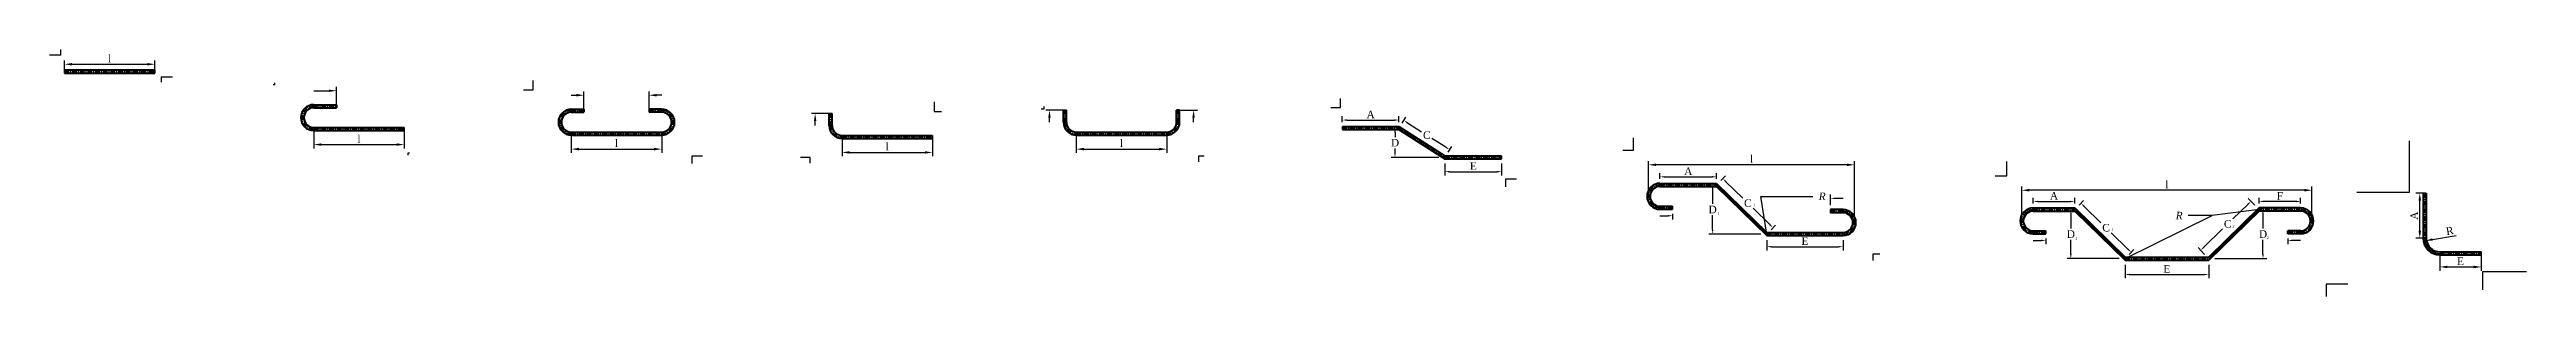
# Model space of a CAD drawing. Header units: millimetres. Extents: x -14 to 808, y 724 to 806.
import ezdxf
from ezdxf import colors
from ezdxf.entities.mleader import LeaderData, LeaderLine
from ezdxf.math import Vec2, Vec3

# ---------------------------------------------------------------- set-up
doc = ezdxf.new("R2010")
doc.units = ezdxf.units.MM
doc.linetypes.add('CENTER', pattern=[50.8, 31.75, -6.35, 6.35, -6.35])
doc.layers.add('Centre Line', color=7, linetype='CENTER', lineweight=25)
doc.layers.add('Rebar', color=7, linetype='Continuous', lineweight=50)
doc.styles.add('Handwriting', font='times.ttf', dxfattribs={"height": 2.5})
doc.styles.add('Invisible_Text', font='times.ttf', dxfattribs={"height": 2.5})
doc.styles.get("Standard").update_dxf_attribs({"font": 'times.ttf', "height": 2.5})
doc.styles.add('SubScript', font='times.ttf', dxfattribs={"height": 0.95})
doc.dimstyles.new('ISO-25', dxfattribs={"dimtxt": 2.5, "dimasz": 2.5, "dimexe": 1.25, "dimexo": 0, "dimtad": 1, "dimtxsty": 'Standard', "dimcen": 2.5, "dimadec": 0, "dimazin": 0, "dimtfac": 1, "dimtmove": 0, "dimatfit": 3, "dimfxl": 1, "dimarcsym": 0})
doc.dimstyles.get("Standard").update_dxf_attribs({"dimtxt": 2.5, "dimasz": 1.5, "dimexe": 1.25, "dimexo": 2, "dimtad": 1, "dimtih": 1, "dimtxsty": 'Standard', "dimcen": 2.5, "dimadec": 0, "dimazin": 0, "dimtfac": 1, "dimtix": 1, "dimtmove": 0, "dimatfit": 3, "dimfxl": 1, "dimarcsym": 0})

# ---------------------------------------------------------------- blocks, each defined once
blk = doc.blocks.new('*D110')
at = {"color": 0, "lineweight": -2}
for p, q in [((-8.98, 798.53), (-8.98, 802.18)), ((-6.48, 800.93), (18.52, 800.93)), ((21.02, 798.53), (21.02, 802.18))]:
    blk.add_line(p, q, dxfattribs=at)
at = {"color": 0}
for points in [[(-6.48, 801.35), (-6.48, 800.52), (-8.98, 800.93)], [(18.52, 800.52), (18.52, 801.35), (21.02, 800.93)]]:
    blk.add_solid(points, dxfattribs=at)
at = {"layer": 'Defpoints', "color": 0}
for p in [(-8.98, 798.53), (21.02, 800.93), (21.02, 798.53)]:
    blk.add_point(p, dxfattribs=at)
at = {"color": 0, "insert": (6.02, 802.86), "char_height": 2.5, "attachment_point": 5, "style": 'Handwriting'}
blk.add_mtext('l', dxfattribs=at)
blk = doc.blocks.new('*D119')
at = {"color": 0, "lineweight": -2}
for p, q in [((73.81, 779.45), (73.81, 773.06)), ((76.31, 774.31), (101.31, 774.31)), ((103.81, 779.45), (103.81, 773.06))]:
    blk.add_line(p, q, dxfattribs=at)
at = {"color": 0}
for points in [[(76.31, 774.73), (76.31, 773.9), (73.81, 774.31)], [(101.31, 773.9), (101.31, 774.73), (103.81, 774.31)]]:
    blk.add_solid(points, dxfattribs=at)
at = {"layer": 'Defpoints', "color": 0}
for p in [(73.81, 779.45), (103.81, 779.45), (103.81, 774.31)]:
    blk.add_point(p, dxfattribs=at)
at = {"color": 0, "insert": (88.81, 776.24), "char_height": 2.5, "attachment_point": 5, "style": 'Handwriting'}
blk.add_mtext('l', dxfattribs=at)
blk = doc.blocks.new('*D121')
at = {"color": 0, "lineweight": -2}
for p, q in [((73.81, 792.17), (78.81, 792.17)), ((81.31, 787.03), (81.31, 793.42))]:
    blk.add_line(p, q, dxfattribs=at)
at = {"color": 0}
blk.add_solid([(78.81, 791.75), (78.81, 792.58), (81.31, 792.17)], dxfattribs=at)
at = {"layer": 'Defpoints', "color": 0}
for p in [(81.31, 792.17), (73.81, 787.03), (81.31, 787.03)]:
    blk.add_point(p, dxfattribs=at)
at = {"color": 0, "insert": (76.31, 794.04), "char_height": 2.5, "attachment_point": 5, "style": 'Invisible_Text'}
blk.add_mtext('\\C7;\\P', dxfattribs=at)
blk = doc.blocks.new('_None')
blk = doc.blocks.new('*D128')
at = {"color": 0, "lineweight": -2}
for p, q in [((159.31, 777.95), (159.31, 771.56)), ((189.31, 777.95), (189.31, 771.56)), ((161.81, 772.81), (186.81, 772.81))]:
    blk.add_line(p, q, dxfattribs=at)
at = {"color": 0}
for points in [[(161.81, 773.23), (161.81, 772.4), (159.31, 772.81)], [(186.81, 772.4), (186.81, 773.23), (189.31, 772.81)]]:
    blk.add_solid(points, dxfattribs=at)
at = {"layer": 'Defpoints', "color": 0}
for p in [(159.31, 777.95), (189.31, 777.95), (189.31, 772.81)]:
    blk.add_point(p, dxfattribs=at)
at = {"color": 0, "insert": (174.31, 774.74), "char_height": 2.5, "attachment_point": 5, "style": 'Handwriting'}
blk.add_mtext('l', dxfattribs=at)
blk = doc.blocks.new('*D130')
at = {"color": 0, "lineweight": -2}
for p, q in [((159.31, 790.67), (161.01, 790.67)), ((163.51, 785.53), (163.51, 791.92))]:
    blk.add_line(p, q, dxfattribs=at)
at = {"color": 0}
blk.add_solid([(161.01, 790.25), (161.01, 791.08), (163.51, 790.67)], dxfattribs=at)
at = {"layer": 'Defpoints', "color": 0}
for p in [(163.51, 790.67), (159.31, 785.53), (163.51, 785.53)]:
    blk.add_point(p, dxfattribs=at)
at = {"color": 0, "insert": (160.16, 792.54), "char_height": 2.5, "attachment_point": 5, "style": 'Invisible_Text'}
blk.add_mtext('\\C7;\\P', dxfattribs=at)
blk = doc.blocks.new('*D132')
at = {"color": 0, "lineweight": -2}
for p, q in [((185.11, 785.53), (185.11, 791.92)), ((189.31, 790.67), (187.61, 790.67))]:
    blk.add_line(p, q, dxfattribs=at)
at = {"color": 0}
blk.add_solid([(187.61, 791.08), (187.61, 790.25), (185.11, 790.67)], dxfattribs=at)
at = {"layer": 'Defpoints', "color": 0}
for p in [(185.11, 790.67), (185.11, 785.53), (189.31, 785.53)]:
    blk.add_point(p, dxfattribs=at)
at = {"color": 0, "insert": (188.46, 792.54), "char_height": 2.5, "attachment_point": 5, "style": 'Invisible_Text'}
blk.add_mtext('\\C7;\\P', dxfattribs=at)
blk = doc.blocks.new('*D137')
at = {"color": 0, "lineweight": -2}
for p, q in [((249.19, 776.85), (249.19, 770.46)), ((279.19, 776.85), (279.19, 770.46)), ((251.69, 771.71), (276.69, 771.71))]:
    blk.add_line(p, q, dxfattribs=at)
at = {"color": 0}
for points in [[(251.69, 772.13), (251.69, 771.3), (249.19, 771.71)], [(276.69, 771.3), (276.69, 772.13), (279.19, 771.71)]]:
    blk.add_solid(points, dxfattribs=at)
at = {"layer": 'Defpoints', "color": 0}
for p in [(249.19, 776.85), (279.19, 776.85), (279.19, 771.71)]:
    blk.add_point(p, dxfattribs=at)
at = {"color": 0, "insert": (264.19, 773.64), "char_height": 2.5, "attachment_point": 5, "style": 'Handwriting'}
blk.add_mtext('l', dxfattribs=at)
blk = doc.blocks.new('*D139')
at = {"color": 0, "lineweight": -2}
for p, q in [((245.4, 784.64), (239.02, 784.64)), ((240.27, 780.64), (240.27, 782.14))]:
    blk.add_line(p, q, dxfattribs=at)
at = {"color": 0}
blk.add_solid([(240.68, 782.14), (239.85, 782.14), (240.27, 784.64)], dxfattribs=at)
at = {"layer": 'Defpoints', "color": 0}
for p in [(240.27, 784.64), (245.4, 784.64), (245.4, 780.64)]:
    blk.add_point(p, dxfattribs=at)
at = {"color": 0, "insert": (238.39, 781.39), "char_height": 2.5, "attachment_point": 5, "rotation": 90, "style": 'Invisible_Text'}
blk.add_mtext('\\C7;\\P', dxfattribs=at)
blk = doc.blocks.new('*D146')
at = {"color": 0, "lineweight": -2}
for p, q in [((326.99, 777.95), (326.99, 771.56)), ((356.99, 777.95), (356.99, 771.56)), ((329.49, 772.81), (354.49, 772.81))]:
    blk.add_line(p, q, dxfattribs=at)
at = {"color": 0}
for points in [[(329.49, 773.23), (329.49, 772.4), (326.99, 772.81)], [(354.49, 772.4), (354.49, 773.23), (356.99, 772.81)]]:
    blk.add_solid(points, dxfattribs=at)
at = {"layer": 'Defpoints', "color": 0}
for p in [(326.99, 777.95), (356.99, 777.95), (356.99, 772.81)]:
    blk.add_point(p, dxfattribs=at)
at = {"color": 0, "insert": (341.99, 774.74), "char_height": 2.5, "attachment_point": 5, "style": 'Handwriting'}
blk.add_mtext('l', dxfattribs=at)
blk = doc.blocks.new('*D148')
at = {"color": 0, "lineweight": -2}
for p, q in [((323.2, 785.74), (316.82, 785.74)), ((318.07, 781.74), (318.07, 783.24))]:
    blk.add_line(p, q, dxfattribs=at)
at = {"color": 0}
blk.add_solid([(318.48, 783.24), (317.65, 783.24), (318.07, 785.74)], dxfattribs=at)
at = {"layer": 'Defpoints', "color": 0}
for p in [(318.07, 785.74), (323.2, 785.74), (323.2, 781.74)]:
    blk.add_point(p, dxfattribs=at)
at = {"color": 0, "insert": (316.19, 782.49), "char_height": 2.5, "attachment_point": 5, "rotation": 90, "style": 'Invisible_Text'}
blk.add_mtext('\\C7;\\P', dxfattribs=at)
blk = doc.blocks.new('*D150')
at = {"color": 0, "lineweight": -2}
for p, q in [((360.79, 785.74), (367.17, 785.74)), ((365.92, 781.74), (365.92, 783.24))]:
    blk.add_line(p, q, dxfattribs=at)
at = {"color": 0}
blk.add_solid([(366.34, 783.24), (365.5, 783.24), (365.92, 785.74)], dxfattribs=at)
at = {"layer": 'Defpoints', "color": 0}
for p in [(360.79, 785.74), (360.79, 781.74), (365.92, 785.74)]:
    blk.add_point(p, dxfattribs=at)
at = {"color": 0, "insert": (364.04, 782.49), "char_height": 2.5, "attachment_point": 5, "rotation": 90, "style": 'Invisible_Text'}
blk.add_mtext('\\C7;\\P', dxfattribs=at)
blk = doc.blocks.new('*D167')
at = {"color": 0, "lineweight": -2}
for p, q in [((415.31, 781.77), (415.31, 783.69)), ((416.81, 782.44), (432.61, 782.44)), ((434.11, 781.77), (434.11, 783.69))]:
    blk.add_line(p, q, dxfattribs=at)
at = {"color": 0}
for points in [[(416.81, 782.69), (416.81, 782.19), (415.31, 782.44)], [(432.61, 782.19), (432.61, 782.69), (434.11, 782.44)]]:
    blk.add_solid(points, dxfattribs=at)
at = {"layer": 'Defpoints', "color": 0}
for p in [(434.11, 782.44), (415.31, 779.77), (434.11, 779.77)]:
    blk.add_point(p, dxfattribs=at)
at = {"color": 0, "insert": (424.71, 784.31), "char_height": 2.5, "attachment_point": 5}
blk.add_mtext('A', dxfattribs=at)
blk = doc.blocks.new('*D168')
at = {"color": 0, "lineweight": -2}
for p, q in [((449.4, 768.08), (449.4, 764.08)), ((450.9, 765.33), (466.7, 765.33)), ((468.2, 768.08), (468.2, 764.08))]:
    blk.add_line(p, q, dxfattribs=at)
at = {"color": 0}
for points in [[(450.9, 765.58), (450.9, 765.08), (449.4, 765.33)], [(466.7, 765.08), (466.7, 765.58), (468.2, 765.33)]]:
    blk.add_solid(points, dxfattribs=at)
at = {"layer": 'Defpoints', "color": 0}
for p in [(449.4, 770.08), (468.2, 770.08), (468.2, 765.33)]:
    blk.add_point(p, dxfattribs=at)
at = {"color": 0, "insert": (458.8, 767.2), "char_height": 2.5, "attachment_point": 5}
blk.add_mtext('\\fTimes New Roman|b0|i0;E', dxfattribs=at)
blk = doc.blocks.new('*D169')
at = {"color": 0, "lineweight": -2}
for p, q in [((435.18, 781.46), (436.38, 783.35)), ((436.98, 781.5), (441.63, 778.55)), ((449.73, 773.41), (445.08, 776.36)), ((450.47, 771.77), (451.67, 773.67))]:
    blk.add_line(p, q, dxfattribs=at)
at = {"color": 0}
for points in [[(437.12, 781.71), (436.85, 781.28), (435.72, 782.3)], [(449.6, 773.2), (449.87, 773.62), (451, 772.61)]]:
    blk.add_solid(points, dxfattribs=at)
at = {"layer": 'Defpoints', "color": 0}
for p in [(434.11, 779.77), (449.4, 770.08), (451, 772.61)]:
    blk.add_point(p, dxfattribs=at)
at = {"color": 0, "insert": (443.36, 777.45), "char_height": 2.5, "attachment_point": 5}
blk.add_mtext('C', dxfattribs=at)
blk = doc.blocks.new('*D170')
at = {"color": 0, "lineweight": -2}
for p, q in [((432.11, 779.77), (431.55, 779.77)), ((432.8, 778.27), (432.8, 776.8)), ((447.4, 770.08), (431.55, 770.08)), ((432.8, 771.58), (432.8, 773.05))]:
    blk.add_line(p, q, dxfattribs=at)
at = {"color": 0}
for points in [[(433.05, 778.27), (432.55, 778.27), (432.8, 779.77)], [(432.55, 771.58), (433.05, 771.58), (432.8, 770.08)]]:
    blk.add_solid(points, dxfattribs=at)
at = {"layer": 'Defpoints', "color": 0}
for p in [(434.11, 779.77), (432.8, 770.08), (449.4, 770.08)]:
    blk.add_point(p, dxfattribs=at)
at = {"color": 0, "insert": (432.8, 774.93), "char_height": 2.5, "attachment_point": 5}
blk.add_mtext('D', dxfattribs=at)
blk = doc.blocks.new('*D181')
at = {"color": 0, "lineweight": -2}
for p, q in [((520.78, 762.95), (520.78, 764.87)), ((539.58, 762.95), (539.58, 764.87)), ((522.28, 763.62), (538.08, 763.62))]:
    blk.add_line(p, q, dxfattribs=at)
at = {"color": 0}
for points in [[(522.28, 763.87), (522.28, 763.37), (520.78, 763.62)], [(538.08, 763.37), (538.08, 763.87), (539.58, 763.62)]]:
    blk.add_solid(points, dxfattribs=at)
at = {"layer": 'Defpoints', "color": 0}
for p in [(520.78, 760.95), (539.58, 763.62), (539.58, 760.95)]:
    blk.add_point(p, dxfattribs=at)
at = {"color": 0, "insert": (530.18, 765.49), "char_height": 2.5, "attachment_point": 5}
blk.add_mtext('A', dxfattribs=at)
blk = doc.blocks.new('*D182')
at = {"color": 0, "lineweight": -2}
for p, q in [((556.27, 742.66), (556.27, 739.21)), ((557.77, 740.46), (580.07, 740.46)), ((581.57, 742.66), (581.57, 739.21))]:
    blk.add_line(p, q, dxfattribs=at)
at = {"color": 0}
for points in [[(557.77, 740.71), (557.77, 740.21), (556.27, 740.46)], [(580.07, 740.21), (580.07, 740.71), (581.57, 740.46)]]:
    blk.add_solid(points, dxfattribs=at)
at = {"layer": 'Defpoints', "color": 0}
for p in [(556.27, 744.66), (581.57, 744.66), (581.57, 740.46)]:
    blk.add_point(p, dxfattribs=at)
at = {"color": 0, "insert": (568.92, 742.33), "char_height": 2.5, "attachment_point": 5}
blk.add_mtext('\\fTimes New Roman|b0|i0;E', dxfattribs=at)
blk = doc.blocks.new('*D183')
at = {"color": 0, "lineweight": -2}
for p, q in [((540.98, 762.38), (542.5, 763.94)), ((542.7, 762), (548.25, 756.58)), ((557.24, 747.8), (551.7, 753.22)), ((557.67, 746.09), (559.19, 747.65))]:
    blk.add_line(p, q, dxfattribs=at)
at = {"color": 0}
for points in [[(542.88, 762.18), (542.53, 761.82), (541.63, 763.04)], [(557.07, 747.62), (557.42, 747.98), (558.31, 746.76)]]:
    blk.add_solid(points, dxfattribs=at)
at = {"layer": 'Defpoints', "color": 0}
for p in [(539.58, 760.95), (556.27, 744.66), (558.31, 746.76)]:
    blk.add_point(p, dxfattribs=at)
at = {"color": 0, "insert": (549.97, 754.9), "char_height": 2.5, "attachment_point": 5}
blk.add_mtext('C', dxfattribs=at)
blk = doc.blocks.new('*D184')
at = {"color": 0, "lineweight": -2}
for p, q in [((537.58, 760.95), (537.02, 760.95)), ((538.27, 759.45), (538.27, 754.68)), ((538.27, 746.16), (538.27, 750.93)), ((554.27, 744.66), (537.02, 744.66))]:
    blk.add_line(p, q, dxfattribs=at)
at = {"color": 0}
for points in [[(538.52, 759.45), (538.02, 759.45), (538.27, 760.95)], [(538.02, 746.16), (538.52, 746.16), (538.27, 744.66)]]:
    blk.add_solid(points, dxfattribs=at)
at = {"layer": 'Defpoints', "color": 0}
for p in [(539.58, 760.95), (538.27, 744.66), (556.27, 744.66)]:
    blk.add_point(p, dxfattribs=at)
at = {"color": 0, "insert": (538.27, 752.8), "char_height": 2.5, "attachment_point": 5}
blk.add_mtext('D', dxfattribs=at)
blk = doc.blocks.new('*D186')
at = {"color": 0, "lineweight": -2}
for p, q in [((520.78, 750.71), (523.48, 750.71)), ((524.98, 751.37), (524.98, 749.46))]:
    blk.add_line(p, q, dxfattribs=at)
at = {"color": 0}
blk.add_solid([(523.48, 750.46), (523.48, 750.96), (524.98, 750.71)], dxfattribs=at)
at = {"layer": 'Defpoints', "color": 0}
for p in [(520.78, 753.37), (524.98, 753.37), (524.98, 750.71)]:
    blk.add_point(p, dxfattribs=at)
at = {"color": 0, "insert": (522.13, 752.58), "char_height": 2.5, "attachment_point": 5}
blk.add_mtext('\\C7;\\P', dxfattribs=at)
blk = doc.blocks.new('*D188')
at = {"color": 0, "lineweight": -2}
for p, q in [((577.37, 754.24), (577.37, 757.74)), ((581.57, 756.49), (578.87, 756.49))]:
    blk.add_line(p, q, dxfattribs=at)
at = {"color": 0}
blk.add_solid([(578.87, 756.74), (578.87, 756.24), (577.37, 756.49)], dxfattribs=at)
at = {"layer": 'Defpoints', "color": 0}
for p in [(577.37, 756.49), (577.37, 752.24), (581.57, 752.24)]:
    blk.add_point(p, dxfattribs=at)
at = {"color": 0, "insert": (580.22, 758.37), "char_height": 2.5, "attachment_point": 5}
blk.add_mtext('\\C7;\\P', dxfattribs=at)
blk = doc.blocks.new('*D189')
at = {"color": 0, "lineweight": -2}
for p, q in [((516.99, 757.21), (516.99, 768.86)), ((582.86, 767.61), (519.49, 767.61)), ((585.36, 748.45), (585.36, 768.86))]:
    blk.add_line(p, q, dxfattribs=at)
at = {"color": 0}
for points in [[(519.49, 768.03), (519.49, 767.19), (516.99, 767.61)], [(582.86, 767.19), (582.86, 768.03), (585.36, 767.61)]]:
    blk.add_solid(points, dxfattribs=at)
at = {"layer": 'Defpoints', "color": 0}
for p in [(516.99, 767.61), (516.99, 757.21), (585.36, 748.45)]:
    blk.add_point(p, dxfattribs=at)
at = {"color": 0, "insert": (551.18, 769.54), "char_height": 2.5, "attachment_point": 5, "style": 'Handwriting'}
blk.add_mtext('l', dxfattribs=at)
blk = doc.blocks.new('*D203')
at = {"color": 0, "lineweight": -2}
for p, q in [((644.71, 754.79), (644.71, 756.71)), ((658.51, 754.79), (658.51, 756.71)), ((646.21, 755.46), (657.01, 755.46))]:
    blk.add_line(p, q, dxfattribs=at)
at = {"color": 0}
for points in [[(646.21, 755.71), (646.21, 755.21), (644.71, 755.46)], [(657.01, 755.21), (657.01, 755.71), (658.51, 755.46)]]:
    blk.add_solid(points, dxfattribs=at)
at = {"layer": 'Defpoints', "color": 0}
for p in [(644.71, 752.79), (658.51, 755.46), (658.51, 752.79)]:
    blk.add_point(p, dxfattribs=at)
at = {"color": 0, "insert": (651.61, 757.33), "char_height": 2.5, "attachment_point": 5}
blk.add_mtext('A', dxfattribs=at)
blk = doc.blocks.new('*D204')
at = {"color": 0, "lineweight": -2}
for p, q in [((675.2, 734.5), (675.2, 730)), ((703, 734.5), (703, 730)), ((676.7, 731.25), (701.5, 731.25))]:
    blk.add_line(p, q, dxfattribs=at)
at = {"color": 0}
for points in [[(676.7, 731.5), (676.7, 731), (675.2, 731.25)], [(701.5, 731), (701.5, 731.5), (703, 731.25)]]:
    blk.add_solid(points, dxfattribs=at)
at = {"layer": 'Defpoints', "color": 0}
for p in [(675.2, 736.5), (703, 736.5), (703, 731.25)]:
    blk.add_point(p, dxfattribs=at)
at = {"color": 0, "insert": (689.1, 733.12), "char_height": 2.5, "attachment_point": 5}
blk.add_mtext('\\fTimes New Roman|b0|i0;E', dxfattribs=at)
blk = doc.blocks.new('*D205')
at = {"color": 0, "lineweight": -2}
for p, q in [((659.91, 754.22), (661.43, 755.78)), ((661.63, 753.84), (667.18, 748.43)), ((676.17, 739.65), (670.63, 745.06)), ((676.59, 737.93), (678.12, 739.49))]:
    blk.add_line(p, q, dxfattribs=at)
at = {"color": 0}
for points in [[(661.81, 754.02), (661.46, 753.66), (660.56, 754.89)], [(676, 739.47), (676.34, 739.82), (677.24, 738.6)]]:
    blk.add_solid(points, dxfattribs=at)
at = {"layer": 'Defpoints', "color": 0}
for p in [(658.51, 752.79), (675.2, 736.5), (677.24, 738.6)]:
    blk.add_point(p, dxfattribs=at)
at = {"color": 0, "insert": (668.9, 746.74), "char_height": 2.5, "attachment_point": 5}
blk.add_mtext('C', dxfattribs=at)
blk = doc.blocks.new('*D206')
at = {"color": 0, "lineweight": -2}
for p, q in [((656.51, 752.79), (655.95, 752.79)), ((657.2, 751.29), (657.2, 746.52)), ((657.2, 738), (657.2, 742.77)), ((673.2, 736.5), (655.95, 736.5))]:
    blk.add_line(p, q, dxfattribs=at)
at = {"color": 0}
for points in [[(657.45, 751.29), (656.95, 751.29), (657.2, 752.79)], [(656.95, 738), (657.45, 738), (657.2, 736.5)]]:
    blk.add_solid(points, dxfattribs=at)
at = {"layer": 'Defpoints', "color": 0}
for p in [(658.51, 752.79), (657.2, 736.5), (675.2, 736.5)]:
    blk.add_point(p, dxfattribs=at)
at = {"color": 0, "insert": (657.2, 744.65), "char_height": 2.5, "attachment_point": 5}
blk.add_mtext('D', dxfattribs=at)
blk = doc.blocks.new('*D208')
at = {"color": 0, "lineweight": -2}
for p, q in [((644.71, 742.55), (647.41, 742.55)), ((648.91, 743.21), (648.91, 741.3))]:
    blk.add_line(p, q, dxfattribs=at)
at = {"color": 0}
blk.add_solid([(647.41, 742.3), (647.41, 742.8), (648.91, 742.55)], dxfattribs=at)
at = {"layer": 'Defpoints', "color": 0}
for p in [(644.71, 745.21), (648.91, 745.21), (648.91, 742.55)]:
    blk.add_point(p, dxfattribs=at)
at = {"color": 0, "insert": (646.06, 744.43), "char_height": 2.5, "attachment_point": 5}
blk.add_mtext('\\C7;\\P', dxfattribs=at)
blk = doc.blocks.new('*D209')
at = {"color": 0, "lineweight": -2}
for p, q in [((719.68, 754.79), (719.68, 756.71)), ((733.48, 754.79), (733.48, 756.71)), ((731.98, 755.46), (721.18, 755.46))]:
    blk.add_line(p, q, dxfattribs=at)
at = {"color": 0}
for points in [[(721.18, 755.71), (721.18, 755.21), (719.68, 755.46)], [(731.98, 755.21), (731.98, 755.71), (733.48, 755.46)]]:
    blk.add_solid(points, dxfattribs=at)
at = {"layer": 'Defpoints', "color": 0}
for p in [(719.68, 755.46), (719.68, 752.79), (733.48, 752.79)]:
    blk.add_point(p, dxfattribs=at)
at = {"color": 0, "insert": (726.58, 757.33), "char_height": 2.5, "attachment_point": 5}
blk.add_mtext('F', dxfattribs=at)
blk = doc.blocks.new('*D210')
at = {"color": 0, "lineweight": -2}
for p, q in [((715.92, 754.49), (711.02, 749.7)), ((718.29, 754.22), (716.12, 756.44)), ((701.39, 740.3), (707.57, 746.34)), ((701.6, 737.93), (699.44, 740.15))]:
    blk.add_line(p, q, dxfattribs=at)
at = {"color": 0}
for points in [[(716.1, 754.31), (715.75, 754.67), (717, 755.54)], [(701.21, 740.48), (701.56, 740.12), (700.31, 739.25)]]:
    blk.add_solid(points, dxfattribs=at)
at = {"layer": 'Defpoints', "color": 0}
for p in [(719.68, 752.79), (700.31, 739.25), (703, 736.5)]:
    blk.add_point(p, dxfattribs=at)
at = {"color": 0, "insert": (709.29, 748.02), "char_height": 2.5, "attachment_point": 5}
blk.add_mtext('C', dxfattribs=at)
blk = doc.blocks.new('*D211')
at = {"color": 0, "lineweight": -2}
for p, q in [((721, 751.29), (721, 746.52)), ((721.68, 752.79), (722.25, 752.79)), ((721, 738), (721, 742.77)), ((705, 736.5), (722.25, 736.5))]:
    blk.add_line(p, q, dxfattribs=at)
at = {"color": 0}
for points in [[(721.25, 751.29), (720.75, 751.29), (721, 752.79)], [(720.75, 738), (721.25, 738), (721, 736.5)]]:
    blk.add_solid(points, dxfattribs=at)
at = {"layer": 'Defpoints', "color": 0}
for p in [(719.68, 752.79), (703, 736.5), (721, 736.5)]:
    blk.add_point(p, dxfattribs=at)
at = {"color": 0, "insert": (721, 744.65), "char_height": 2.5, "attachment_point": 5}
blk.add_mtext('D', dxfattribs=at)
blk = doc.blocks.new('*D213')
at = {"color": 0, "lineweight": -2}
for p, q in [((729.28, 743.21), (729.28, 741.3)), ((733.48, 742.55), (730.78, 742.55))]:
    blk.add_line(p, q, dxfattribs=at)
at = {"color": 0}
blk.add_solid([(730.78, 742.8), (730.78, 742.3), (729.28, 742.55)], dxfattribs=at)
at = {"layer": 'Defpoints', "color": 0}
for p in [(729.28, 745.21), (729.28, 742.55), (733.48, 745.21)]:
    blk.add_point(p, dxfattribs=at)
at = {"color": 0, "insert": (732.13, 744.43), "char_height": 2.5, "attachment_point": 5}
blk.add_mtext('\\C7;\\P', dxfattribs=at)
blk = doc.blocks.new('*D214')
at = {"color": 0, "lineweight": -2}
for p, q in [((640.92, 749), (640.92, 760.43)), ((734.77, 759.18), (643.42, 759.18)), ((737.27, 749), (737.27, 760.43))]:
    blk.add_line(p, q, dxfattribs=at)
at = {"color": 0}
for points in [[(643.42, 759.6), (643.42, 758.77), (640.92, 759.18)], [(734.77, 758.77), (734.77, 759.6), (737.27, 759.18)]]:
    blk.add_solid(points, dxfattribs=at)
at = {"layer": 'Defpoints', "color": 0}
for p in [(640.92, 759.18), (640.92, 749), (737.27, 749)]:
    blk.add_point(p, dxfattribs=at)
at = {"color": 0, "insert": (689.1, 761.11), "char_height": 2.5, "attachment_point": 5, "style": 'Handwriting'}
blk.add_mtext('l', dxfattribs=at)
blk = doc.blocks.new('*D241')
at = {"color": 0, "lineweight": -2}
for p, q in [((774.73, 758.25), (771.8, 758.25)), ((773.05, 745.75), (773.05, 755.75)), ((774.73, 743.25), (771.8, 743.25))]:
    blk.add_line(p, q, dxfattribs=at)
at = {"color": 0}
for points in [[(773.47, 755.75), (772.64, 755.75), (773.05, 758.25)], [(772.64, 745.75), (773.47, 745.75), (773.05, 743.25)]]:
    blk.add_solid(points, dxfattribs=at)
at = {"layer": 'Defpoints', "color": 0}
for p in [(773.05, 758.25), (774.73, 758.25), (774.73, 743.25)]:
    blk.add_point(p, dxfattribs=at)
at = {"color": 0, "insert": (771.18, 750.75), "char_height": 2.5, "attachment_point": 5, "rotation": 90}
blk.add_mtext('A', dxfattribs=at)
blk = doc.blocks.new('*D242')
at = {"color": 0, "lineweight": -2}
for p, q in [((779.73, 738.25), (779.73, 732.51)), ((782.23, 733.76), (790.98, 733.76)), ((793.48, 738.25), (793.48, 732.51))]:
    blk.add_line(p, q, dxfattribs=at)
at = {"color": 0}
for points in [[(782.23, 734.18), (782.23, 733.34), (779.73, 733.76)], [(790.98, 733.34), (790.98, 734.18), (793.48, 733.76)]]:
    blk.add_solid(points, dxfattribs=at)
at = {"layer": 'Defpoints', "color": 0}
for p in [(779.73, 738.25), (793.48, 738.25), (793.48, 733.76)]:
    blk.add_point(p, dxfattribs=at)
at = {"color": 0, "insert": (786.6, 735.64), "char_height": 2.5, "attachment_point": 5}
blk.add_mtext('E', dxfattribs=at)
blk = doc.blocks.new('*D244')
at = {"color": 0, "lineweight": -2}
blk.add_line((777.26, 742.83), (785.16, 744.18), dxfattribs=at)
at = {"color": 0}
blk.add_solid([(777.19, 743.24), (777.33, 742.42), (774.8, 742.4)], dxfattribs=at)
at = {"layer": 'Defpoints', "color": 0}
for p in [(774.8, 742.4), (784.66, 744.09)]:
    blk.add_point(p, dxfattribs=at)
at = {"color": 0, "insert": (783.03, 745.72), "char_height": 2.5, "attachment_point": 5, "rotation": 9.71896}
blk.add_mtext('R', dxfattribs=at)

msp = doc.modelspace()

# ---------------------------------------------------------------- linework, layer by layer
for p, q in [((-10.138, 803.985), (-13.937, 803.985)), ((-10.138, 803.985), (-10.138, 805.785)), ((23.123, 796.764), (23.123, 794.964)), ((23.123, 796.764), (26.922, 796.764)), ((60.317, 794.263), (60.817, 794.263)), ((60.817, 794.263), (60.817, 794.723)), ((143.417, 792.476), (146.617, 792.463)), ((146.617, 792.463), (146.617, 795.563)), ((414.713, 786.577), (414.713, 789.577)), ((279.817, 788.463), (279.817, 785.263)), ((279.817, 785.263), (282.217, 785.263)), ((315.337, 786.163), (316.317, 786.163)), ((316.317, 786.163), (316.317, 786.983)), ((411.513, 786.577), (414.713, 786.577)), ((512, 772.5), (512, 776.5)), ((769.681, 758.573), (769.681, 775.573)), ((105.567, 771.463), (105.017, 771.463)), ((105.017, 771.463), (105.017, 770.763)), ((202.817, 770.463), (199.317, 770.476)), ((199.317, 770.476), (199.317, 768.063)), ((238.617, 770.063), (235.417, 770.063)), ((238.617, 768.163), (238.617, 770.063)), ((367.517, 770.463), (367.517, 768.563)), ((369.417, 770.463), (367.517, 770.463)), ((508.4, 772.5), (512, 772.5)), ((636, 764), (636, 768.7)), ((469.513, 762.877), (469.513, 760.277)), ((473.113, 762.877), (469.513, 762.877)), ((632.1, 764), (636, 764)), ((752.181, 758.573), (769.681, 758.573)), ((593.8, 738), (591.5, 738)), ((591.5, 738), (591.5, 735.9)), ((793.881, 732.173), (793.881, 726.173)), ((808.481, 732.173), (793.881, 732.173)), ((749.2, 728), (742, 728)), ((742, 728), (742, 724))]:
    msp.add_line(p, q)
msp.add_arc((779.728, 743.248), 5, 180, 270)
at = {"layer": 'Centre Line', "ltscale": 0.05}
for p, q in [((-8.983, 798.533), (21.017, 798.533)), ((73.813, 787.032), (81.313, 787.032)), ((159.313, 785.532), (163.513, 785.532)), ((189.313, 785.532), (185.113, 785.532)), ((245.401, 780.639), (245.401, 784.639)), ((323.201, 781.739), (323.201, 785.739)), ((360.785, 781.739), (360.785, 785.739)), ((73.813, 779.447), (103.813, 779.447)), ((159.313, 777.947), (189.313, 777.947)), ((249.193, 776.847), (279.193, 776.847)), ((326.993, 777.947), (356.993, 777.947)), ((415.313, 779.771), (434.113, 779.771)), ((434.113, 779.771), (449.398, 770.082)), ((449.398, 770.082), (468.198, 770.082)), ((520.784, 760.949), (539.584, 760.949)), ((539.584, 760.949), (556.268, 744.66)), ((774.728, 758.248), (774.728, 743.248)), ((520.784, 753.365), (524.984, 753.365)), ((581.568, 752.244), (577.368, 752.244)), ((644.713, 752.792), (658.513, 752.792)), ((658.513, 752.792), (675.198, 736.502)), ((719.682, 752.792), (702.998, 736.502)), ((733.482, 752.792), (719.682, 752.792)), ((556.268, 744.66), (581.568, 744.66)), ((644.713, 745.207), (648.913, 745.207)), ((733.482, 745.207), (729.282, 745.207)), ((675.198, 736.502), (702.998, 736.502)), ((779.728, 738.248), (793.478, 738.248))]:
    msp.add_line(p, q, dxfattribs=at)
for centre, start, end in [((73.813, 783.239), 90, 270), ((159.313, 781.739), 90, 270), ((189.313, 781.739), 270, 90), ((326.993, 781.739), 180, 270), ((356.993, 781.739), 270, 0), ((249.193, 780.639), 180, 270), ((520.784, 757.157), 90, 270), ((581.568, 748.452), 270, 90), ((644.713, 749), 90, 270), ((733.482, 749), 270, 90)]:
    msp.add_arc(centre, 3.792, start, end, dxfattribs=at)
at = {"layer": 'Rebar'}
for p, q in [((-8.983, 799.033), (21.017, 799.033)), ((-8.983, 799.033), (-8.983, 798.033)), ((-8.983, 798.033), (21.017, 798.033)), ((21.017, 798.033), (21.017, 799.032)), ((73.813, 787.531), (81.313, 787.531)), ((73.813, 786.532), (81.313, 786.532)), ((81.313, 787.531), (81.313, 786.532)), ((159.313, 786.031), (163.513, 786.031)), ((159.313, 785.032), (163.513, 785.032)), ((163.513, 786.031), (163.513, 785.032)), ((185.113, 786.031), (185.113, 785.032)), ((189.313, 786.031), (185.113, 786.031)), ((189.313, 785.032), (185.113, 785.032)), ((244.902, 784.639), (245.901, 784.639)), ((244.902, 780.639), (244.902, 784.639)), ((245.901, 780.639), (245.901, 784.639)), ((322.702, 785.739), (323.701, 785.739)), ((322.702, 781.739), (322.702, 785.739)), ((323.701, 781.739), (323.701, 785.739)), ((361.285, 785.739), (360.285, 785.739)), ((360.285, 781.739), (360.285, 785.739)), ((361.285, 781.739), (361.285, 785.739)), ((73.813, 779.947), (103.813, 779.947)), ((73.813, 778.947), (103.813, 778.947)), ((103.813, 778.947), (103.813, 779.947)), ((159.313, 778.447), (189.313, 778.447)), ((159.313, 777.447), (189.313, 777.447)), ((249.193, 777.347), (279.193, 777.347)), ((249.193, 776.347), (279.193, 776.347)), ((279.193, 776.347), (279.193, 777.347)), ((326.993, 778.447), (356.993, 778.447)), ((326.993, 777.447), (356.993, 777.447)), ((415.313, 780.271), (434.113, 780.271)), ((415.313, 780.271), (415.313, 779.271)), ((415.313, 779.271), (434.113, 779.271)), ((434.113, 780.271), (449.398, 770.582)), ((434.113, 779.271), (449.398, 769.582)), ((449.398, 770.582), (468.198, 770.582)), ((449.398, 769.582), (468.198, 769.582)), ((468.198, 769.582), (468.198, 770.582)), ((520.784, 761.449), (539.584, 761.449)), ((520.784, 760.449), (539.584, 760.449)), ((539.584, 761.449), (556.268, 745.16)), ((539.584, 760.449), (556.268, 744.16)), ((774.228, 758.248), (774.228, 743.248)), ((774.228, 758.248), (775.228, 758.248)), ((775.228, 758.248), (775.228, 743.248)), ((520.784, 753.865), (524.984, 753.865)), ((520.784, 752.866), (524.984, 752.866)), ((524.984, 752.866), (524.984, 753.865)), ((577.368, 752.743), (577.368, 751.744)), ((581.568, 752.743), (577.368, 752.743)), ((581.568, 751.744), (577.368, 751.744)), ((644.713, 753.292), (658.513, 753.292)), ((644.713, 752.292), (658.513, 752.292)), ((658.513, 753.292), (675.198, 737.002)), ((658.513, 752.292), (675.198, 736.002)), ((719.682, 753.292), (702.998, 737.002)), ((719.682, 752.292), (702.998, 736.002)), ((733.482, 753.292), (719.682, 753.292)), ((733.482, 752.292), (719.682, 752.292)), ((556.268, 745.16), (581.568, 745.16)), ((556.268, 744.16), (581.568, 744.16)), ((644.713, 745.707), (648.913, 745.707)), ((644.713, 744.708), (648.913, 744.708)), ((648.913, 744.708), (648.913, 745.707)), ((729.282, 744.708), (729.282, 745.707)), ((733.482, 745.707), (729.282, 745.707)), ((733.482, 744.708), (729.282, 744.708)), ((675.198, 737.002), (702.998, 737.002)), ((675.198, 736.002), (702.998, 736.002)), ((779.728, 738.748), (793.478, 738.748)), ((779.728, 737.748), (793.478, 737.748)), ((793.478, 737.748), (793.478, 738.748))]:
    msp.add_line(p, q, dxfattribs=at)
for centre, radius, start, end in [((73.813, 783.239), 4.292, 90, 270), ((73.813, 783.239), 3.292, 90, 270), ((159.313, 781.739), 4.292, 90, 270), ((159.313, 781.739), 3.292, 90, 270), ((189.313, 781.739), 4.292, 270, 90), ((189.313, 781.739), 3.292, 270, 90), ((326.993, 781.739), 4.292, 180, 270), ((326.993, 781.739), 3.292, 180, 270), ((356.993, 781.739), 3.292, 270, 0), ((356.993, 781.739), 4.292, 270, 0), ((249.193, 780.639), 4.292, 180, 270), ((249.193, 780.639), 3.292, 180, 270), ((520.784, 757.157), 4.292, 90, 270), ((520.784, 757.157), 3.292, 90, 270), ((581.568, 748.452), 4.292, 270, 90), ((581.568, 748.452), 3.292, 270, 90), ((644.713, 749), 4.292, 90, 270), ((644.713, 749), 3.292, 90, 270), ((733.482, 749), 4.292, 270, 90), ((733.482, 749), 3.292, 270, 90), ((779.728, 743.248), 5.5, 180, 270), ((779.728, 743.248), 4.5, 180, 270)]:
    msp.add_arc(centre, radius, start, end, dxfattribs=at)

# ---------------------------------------------------------------- texts
at = {"char_height": 0.95, "width": 0.95, "attachment_point": 1, "style": 'SubScript'}
for s, insert in [('1', (539.704, 751.923)), ('1', (551.754, 754.773)), ('1', (658.634, 743.765)), ('1', (670.684, 746.615)), ('2', (710.834, 747.661)), ('2', (722.184, 743.915))]:
    msp.add_mtext(s, dxfattribs=dict(at, insert=insert))

# ---------------------------------------------------------------- dimensions: what is measured, and where the dimension line sits
for p1, p2, distance, text, dimstyle, override, picture, middle in [((-8.983, 798.533), (21.017, 798.533), 2.4, 'l', 'ISO-25', {"dimtxsty": 'Handwriting', "dimtfill": 0, "dimtfillclr": 0}, '*D110', (6.017, 802.861)), ((73.813, 787.032), (81.313, 787.032), 5.134, '\\C7;\\P', 'ISO-25', {"dimtxsty": 'Invisible_Text', "dimblk1": 'None', "dimsah": 1, "dimse1": 1, "dimtfill": 0, "dimtfillclr": 0}, '*D121', (76.313, 794.04)), ((159.313, 785.532), (163.513, 785.532), 5.134, '\\C7;\\P', 'ISO-25', {"dimtxsty": 'Invisible_Text', "dimblk1": 'None', "dimsah": 1, "dimse1": 1, "dimtfill": 0, "dimtfillclr": 0}, '*D130', (160.163, 792.54)), ((189.313, 785.532), (185.113, 785.532), -5.134, '\\C7;\\P', 'ISO-25', {"dimtxsty": 'Invisible_Text', "dimblk1": 'None', "dimsah": 1, "dimse1": 1, "dimtfill": 0, "dimtfillclr": 0}, '*D132', (188.463, 792.54)), ((245.401, 780.639), (245.401, 784.639), 5.134, '\\C7;\\P', 'ISO-25', {"dimtxsty": 'Invisible_Text', "dimblk1": 'None', "dimsah": 1, "dimse1": 1, "dimtfill": 0, "dimtfillclr": 0}, '*D139', (238.392, 781.389)), ((323.201, 781.739), (323.201, 785.739), 5.134, '\\C7;\\P', 'ISO-25', {"dimtxsty": 'Invisible_Text', "dimblk1": 'None', "dimsah": 1, "dimse1": 1, "dimtfill": 0, "dimtfillclr": 0}, '*D148', (316.192, 782.489)), ((360.785, 781.739), (360.785, 785.739), -5.134, '\\C7;\\P', 'ISO-25', {"dimtxsty": 'Invisible_Text', "dimblk1": 'None', "dimsah": 1, "dimse1": 1, "dimtfill": 0, "dimtfillclr": 0}, '*D150', (364.044, 782.489)), ((415.313, 779.771), (434.113, 779.771), 2.666, 'A', 'Standard', {"dimtxsty": 'Standard', "dimtfill": 0, "dimtfillclr": 0}, '*D167', (424.713, 784.312)), ((73.813, 779.447), (103.813, 779.447), -5.134, 'l', 'ISO-25', {"dimtxsty": 'Handwriting', "dimtfill": 0, "dimtfillclr": 0}, '*D119', (88.813, 776.242)), ((159.313, 777.947), (189.313, 777.947), -5.134, 'l', 'ISO-25', {"dimtxsty": 'Handwriting', "dimtfill": 0, "dimtfillclr": 0}, '*D128', (174.313, 774.742)), ((249.193, 776.847), (279.193, 776.847), -5.134, 'l', 'ISO-25', {"dimtxsty": 'Handwriting', "dimtfill": 0, "dimtfillclr": 0}, '*D137', (264.193, 773.642)), ((326.993, 777.947), (356.993, 777.947), -5.134, 'l', 'ISO-25', {"dimtxsty": 'Handwriting', "dimtfill": 0, "dimtfillclr": 0}, '*D146', (341.993, 774.742)), ((449.398, 770.082), (468.198, 770.082), -4.754, '\\fTimes New Roman|b0|i0;E', 'Standard', {"dimtxsty": 'Standard', "dimtfill": 0, "dimtfillclr": 0}, '*D168', (458.798, 767.202)), ((520.784, 760.949), (539.584, 760.949), 2.666, 'A', 'Standard', {"dimtxsty": 'Standard', "dimtfill": 0, "dimtfillclr": 0}, '*D181', (530.184, 765.49)), ((539.584, 760.949), (556.268, 744.66), 2.928, 'C', 'Standard', {"dimtxsty": 'Standard', "dimtfill": 0, "dimtfillclr": 0}, '*D183', (549.971, 754.9)), ((581.568, 752.244), (577.368, 752.244), -4.251, '\\C7;\\P', 'Standard', {"dimblk1": 'None', "dimsah": 1, "dimse1": 1, "dimse2": 0, "dimsd1": 0}, '*D188', (580.218, 758.37)), ((644.713, 752.792), (658.513, 752.792), 2.666, 'A', 'Standard', {"dimtxsty": 'Standard', "dimtfill": 0, "dimtfillclr": 0}, '*D203', (651.613, 757.333)), ((733.482, 752.792), (719.682, 752.792), -2.666, 'F', 'Standard', {"dimtxsty": 'Standard', "dimtfill": 0, "dimtfillclr": 0}, '*D209', (726.582, 757.333)), ((520.784, 753.365), (524.984, 753.365), -2.656, '\\C7;\\P', 'Standard', {"dimblk1": 'None', "dimsah": 1, "dimse1": 1, "dimse2": 0, "dimsd1": 0}, '*D186', (522.134, 752.584)), ((658.513, 752.792), (675.198, 736.502), 2.928, 'C', 'Standard', {"dimtxsty": 'Standard', "dimtfill": 0, "dimtfillclr": 0}, '*D205', (668.901, 746.742)), ((556.268, 744.66), (581.568, 744.66), -4.202, '\\fTimes New Roman|b0|i0;E', 'Standard', {"dimtxsty": 'Standard', "dimtfill": 0, "dimtfillclr": 0}, '*D182', (568.918, 742.333)), ((644.713, 745.207), (648.913, 745.207), -2.656, '\\C7;\\P', 'Standard', {"dimblk1": 'None', "dimsah": 1, "dimse1": 1, "dimse2": 0, "dimsd1": 0}, '*D208', (646.063, 744.426)), ((733.482, 745.207), (729.282, 745.207), 2.656, '\\C7;\\P', 'Standard', {"dimblk1": 'None', "dimsah": 1, "dimse1": 1, "dimse2": 0, "dimsd1": 0}, '*D213', (732.132, 744.426)), ((675.198, 736.502), (702.998, 736.502), -5.252, '\\fTimes New Roman|b0|i0;E', 'Standard', {"dimtxsty": 'Standard', "dimtfill": 0, "dimtfillclr": 0}, '*D204', (689.098, 733.125))]:
    dim = msp.add_aligned_dim(p1=p1, p2=p2, distance=distance, text=text, dimstyle=dimstyle, override=override)
    dim.commit()
    dim.dimension.update_dxf_attribs({"geometry": picture, "text_midpoint": middle})
dim = msp.add_aligned_dim(p1=(434.113, 779.771), p2=(449.398, 770.082), distance=2.993, text='C', dimstyle='Standard')
dim.commit()
dim.dimension.update_dxf_attribs({"geometry": '*D169', "text_midpoint": (443.358, 777.454)})
for base, p1, p2, picture, middle in [((432.798, 770.082), (434.113, 779.771), (449.398, 770.082), '*D170', (432.798, 774.926)), ((720.998, 736.502), (719.682, 752.792), (702.998, 736.502), '*D211', (720.998, 744.647))]:
    dim = msp.add_linear_dim(base=base, p1=p1, p2=p2, angle=90, text='D', dimstyle='Standard')
    dim.commit()
    dim.dimension.update_dxf_attribs({"geometry": picture, "text_midpoint": middle})
for base, p1, p2, picture, middle in [((516.992, 767.611), (585.36, 748.452), (516.992, 757.211), '*D189', (551.176, 769.54)), ((640.921, 759.183), (737.274, 749), (640.921, 749), '*D214', (689.098, 761.112))]:
    dim = msp.add_linear_dim(base=base, p1=p1, p2=p2, text='l', dimstyle='ISO-25', override={"dimtxsty": 'Handwriting', "dimtfill": 0, "dimtfillclr": 0})
    dim.commit()
    dim.dimension.update_dxf_attribs({"geometry": picture, "text_midpoint": middle})
for base, p1, p2, picture, middle in [((538.268, 744.66), (539.584, 760.949), (556.268, 744.66), '*D184', (538.268, 752.804)), ((657.198, 736.502), (658.513, 752.792), (675.198, 736.502), '*D206', (657.198, 744.647))]:
    dim = msp.add_linear_dim(base=base, p1=p1, p2=p2, angle=90, text='D', dimstyle='Standard', override={"dimtxsty": 'Standard', "dimtfill": 0, "dimtfillclr": 0})
    dim.commit()
    dim.dimension.update_dxf_attribs({"geometry": picture, "text_midpoint": middle})
for base, p1, p2, angle, text, dimstyle, picture, middle in [((773.053, 758.248), (774.728, 743.248), (774.728, 758.248), 90, 'A', 'ISO-25', '*D241', (773.053, 750.748)), ((700.314, 739.252), (719.682, 752.792), (702.998, 736.502), 224.313339, 'C', 'Standard', '*D210', (709.294, 748.02)), ((793.478, 733.76), (779.728, 738.248), (793.478, 738.248), 0, 'E', 'ISO-25', '*D242', (786.603, 733.76))]:
    dim = msp.add_linear_dim(base=base, p1=p1, p2=p2, angle=angle, text=text, dimstyle=dimstyle, override={"dimtxsty": 'Standard', "dimtfill": 0, "dimtfillclr": 0})
    dim.commit()
    dim.dimension.update_dxf_attribs({"geometry": picture, "text_midpoint": middle, "dimtype": 161})
dim = msp.add_diameter_dim_2p(p1=(784.656, 744.092), p2=(774.8, 742.404), text='R', dimstyle='ISO-25', override={"dimtxsty": 'Standard', "dimtfill": 0, "dimtfillclr": 0})
dim.commit()
dim.dimension.update_dxf_attribs({"geometry": '*D244', "text_midpoint": (783.348, 743.868), "dimtype": 163})

# ---------------------------------------------------------------- leaders
ml = msp.add_multileader_mtext('Standard')
ml.set_content('\\fTimes New Roman|b0|i1|c0|p18;R')
ml.set_leader_properties()
ml.build(insert=Vec2(0, 0))
ml.multileader.update_dxf_attribs({"arrow_head_size": 1.75})
ctx = ml.context
ctx.base_point, ctx.char_height, ctx.arrow_head_size, ctx.plane_origin = Vec3(571.484, 757.149), 2.5, 1.75, Vec3(-42.024, 722.167)
notes = []
notes.append((ctx, [(0, (1, 1, 0), (554.284, 757.149), (1, 0), 17.2, [(1, [(539.584, 760.949), (556.268, 744.66)], 0, [])])]))
ctx.mtext.insert = Vec3(573.484, 758.399)
ml = msp.add_multileader_mtext('Standard')
ml.set_content('\\fTimes New Roman|b0|i1|c0|p18;R')
ml.set_leader_properties()
ml.build(insert=Vec2(0, 0))
ml.multileader.update_dxf_attribs({"arrow_head_size": 1.75})
ctx = ml.context
ctx.base_point, ctx.char_height, ctx.arrow_head_size, ctx.plane_origin = Vec3(690.013, 750.792), 2.5, 1.75, Vec3(76.906, 714.01)
notes.append((ctx, [(1, (1, 1, 0), (704.148, 750.792), (-1, 0), 8, [(1, [(658.513, 752.792), (675.198, 736.502)], 0, []), (3, [(702.998, 736.502), (719.682, 752.792)], 0, [])])]))
ctx.mtext.insert = Vec3(692.013, 752.042)
for ctx, leaders in notes:
    for number, flags, end, landing, length, lines in leaders:
        leader = LeaderData()
        leader.index, (leader.has_last_leader_line, leader.has_dogleg_vector, leader.attachment_direction) = number, flags
        leader.last_leader_point, leader.dogleg_vector, leader.dogleg_length = Vec3(end), Vec3(landing), length
        for number, points, colour, breaks in lines:
            line = LeaderLine()
            line.index, line.vertices, line.color, line.breaks = number, Vec3.list(points), colors.encode_raw_color(colour), breaks
            leader.lines.append(line)
        ctx.leaders.append(leader)

doc.saveas('drawing.dxf')
